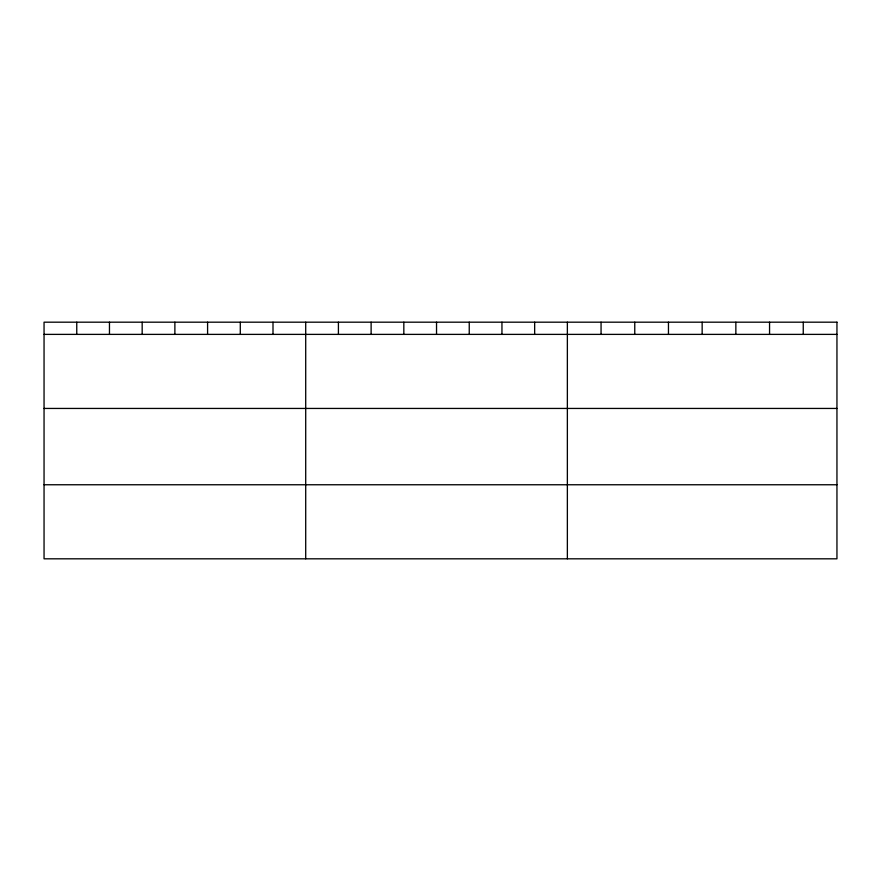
<?xml version="1.0" encoding="UTF-8"?>
<svg xmlns="http://www.w3.org/2000/svg" width="881" height="881" viewBox="0 0 881 881"><rect width="100%" height="100%" fill="white"/><g stroke="black" fill="none" stroke-linecap="round" stroke-linejoin="round"><path stroke-width="1.32" d="M44.05 334.384L836.95 334.384M44.05 408.443L836.95 408.443M44.05 484.759L836.95 484.759M803.252 322.182L803.252 334.384M769.553 322.182L769.553 334.384M735.855 322.182L735.855 334.384M702.157 322.182L702.157 334.384M668.459 322.182L668.459 334.384M634.76 322.182L634.76 334.384M601.062 322.182L601.062 334.384M567.364 322.182L567.364 558.818M534.657 322.182L534.657 334.384M501.95 322.182L501.95 334.384M469.243 322.182L469.243 334.384M436.536 322.182L436.536 334.384M403.828 322.182L403.828 334.384M371.121 322.182L371.121 334.384M338.414 322.182L338.414 334.384M305.707 322.182L305.707 558.818M273 322.182L273 334.384M240.293 322.182L240.293 334.384M207.586 322.182L207.586 334.384M174.879 322.182L174.879 334.384M142.171 322.182L142.171 334.384M109.464 322.182L109.464 334.384M76.757 322.182L76.757 334.384M836.95 322.182L44.05 322.182L44.05 558.818L836.95 558.818L836.95 322.182"/></g></svg>
